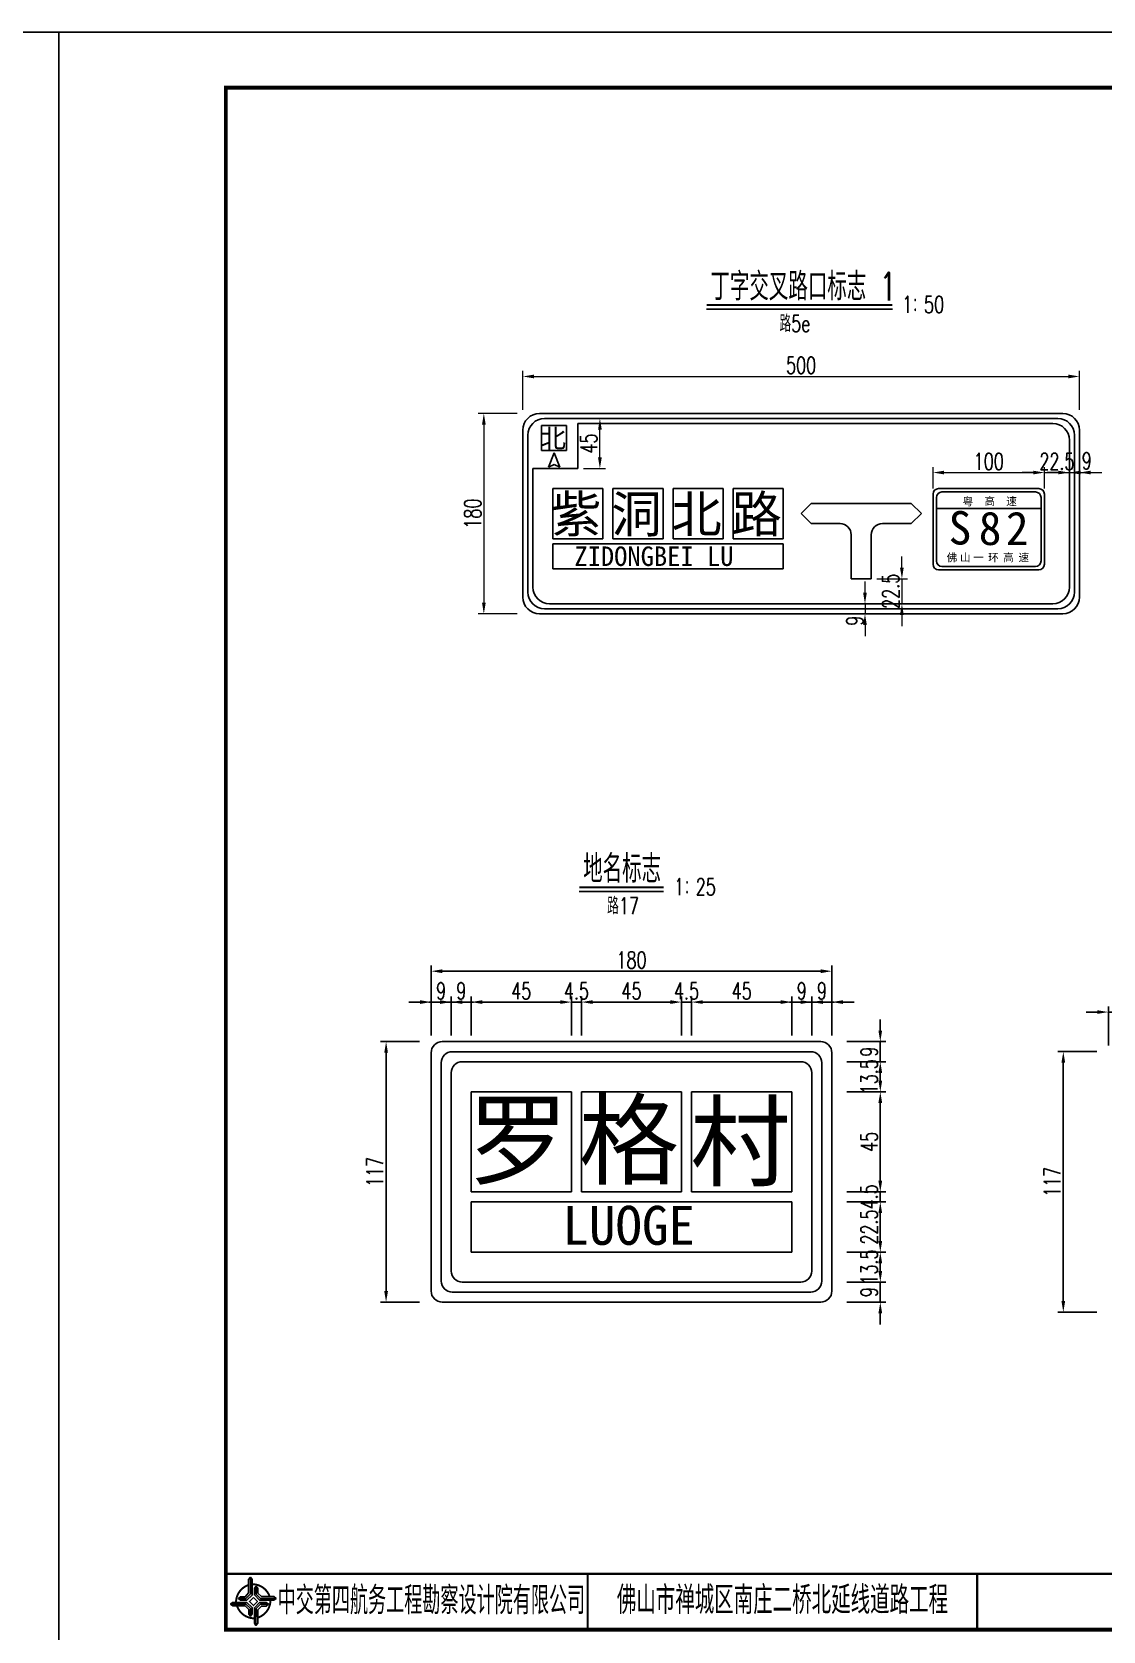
# Model space of a CAD drawing. Extents: x 9922 to 15217, y 1175 to 2938.
# Drawn here: x 13584.8 to 13777.2, y 1353.9 to 1641.1 of the extents above; entities that cross this region are included whole.
import ezdxf
from ezdxf.enums import TextEntityAlignment as Align

# ---------------------------------------------------------------- set-up
doc = ezdxf.new("R2010")
doc.units = 0
doc.header["$LTSCALE"] = 5
doc.header["$PDMODE"] = 32
doc.header["$PDSIZE"] = 0.3
doc.layers.get('0').update_dxf_attribs({"linetype": 'CONTINUOUS'})
doc.layers.get('DEFPOINTS').update_dxf_attribs({"linetype": 'CONTINUOUS'})
for name, color, linetype in [('2', 7, 'CONTINUOUS'), ('交通标志', 7, 'CONTINUOUS'), ('图框', 7, 'CONTINUOUS'), ('尺寸标注', 4, 'CONTINUOUS'), ('文字字符', 7, 'CONTINUOUS'), ('文字框', 8, 'CONTINUOUS'), ('汉字', 7, 'CONTINUOUS')]:
    doc.layers.add(name, color=color, linetype=linetype)
doc.styles.add('ht', font='SIMHEI.TTF', dxfattribs={"width": 0.4})
doc.styles.get("Standard").update_dxf_attribs({"font": 'simplex1.shx', "width": 0.7, "bigfont": 'hztxt.shx'})
doc.dimstyles.new('1：50', dxfattribs={"dimtxt": 3, "dimasz": 2, "dimexe": 1, "dimexo": 1, "dimgap": 0.5, "dimtad": 1, "dimdec": 3, "dimlfac": 5, "dimdsep": 46, "dimtxsty": 'Standard', "dimcen": 2, "dimclrd": 256, "dimclre": 256, "dimclrt": 256, "dimaunit": 1, "dimadec": 4, "dimazin": 0, "dimtfac": 1, "dimtdec": 3, "dimtix": 1, "dimtmove": 2, "dimatfit": 3, "dimfxl": 0, "dimtolj": 1, "dimtzin": 0, "dimlwd": 0, "dimlwe": 0, "dimarcsym": 0})
doc.dimstyles.new('比例1：25', dxfattribs={"dimtxt": 3, "dimasz": 2, "dimexe": 1, "dimexo": 1, "dimgap": 0.5, "dimtad": 1, "dimlfac": 2.5, "dimzin": 13, "dimdsep": 46, "dimtxsty": 'Standard', "dimcen": -0.09, "dimclrd": 256, "dimclre": 256, "dimclrt": 7, "dimaunit": 1, "dimadec": 0, "dimazin": 0, "dimtfac": 0.0005, "dimtix": 1, "dimtmove": 2, "dimatfit": 3, "dimfxl": 0, "dimtolj": 1, "dimtzin": 13, "dimarcsym": 0})

# ---------------------------------------------------------------- blocks, each defined once
blk = doc.blocks.new('*D188')
at = {"layer": 'DEFPOINTS', "color": 0, "linetype": 'Continuous'}
for p in [(10799.25, 1524.4), (10802.54, 1522.6), (13870.51, 1522.6)]:
    blk.add_point(p, dxfattribs=at)
at = {"layer": '尺寸标注', "linetype": 'Continuous', "lineweight": 0}
for p, q in [((10802.54, 1526.4), (10802.54, 1528.4)), ((10800.25, 1524.4), (10803.54, 1524.4)), ((10808.54, 1522.6), (10801.54, 1522.6)), ((10802.54, 1524.4), (10802.54, 1522.6)), ((10802.54, 1520.6), (10802.54, 1518.6))]:
    blk.add_line(p, q, dxfattribs=at)
at = {"layer": '尺寸标注', "linetype": 'Continuous'}
for points in [[(10802.2, 1526.4), (10802.87, 1526.4), (10802.54, 1524.4)], [(10802.2, 1520.6), (10802.87, 1520.6), (10802.54, 1522.6)]]:
    blk.add_solid(points, dxfattribs=at)
at = {"layer": '尺寸标注', "linetype": 'Continuous', "insert": (10800.45, 1521.31), "char_height": 3, "attachment_point": 5, "rotation": 90}
blk.add_mtext('\\A1;9', dxfattribs=at)
blk = doc.blocks.new('tb')
at = {"lineweight": -3}
h = blk.add_hatch(color=256, dxfattribs=at)
h.paths.add_polyline_path([(-1.23, -0.13), (-3.78, -0.14), (-4.14, -0.41), (-1.4, -0.44), (-0.56, -1.24), (-0.54, -2.62), (-0.27, -2.2), (-0.26, -1.06)])
h.paths.add_polyline_path([(0.13, -1.08), (0.14, -3.86), (0.41, -4.26), (0.44, -1.24), (1.25, -0.43), (2.66, -0.43), (2.26, -0.16), (1.07, -0.15)])
h.paths.add_polyline_path([(1.08, 0.3), (3.62, 0.3), (4.02, 0.56), (1.25, 0.57), (0.43, 1.39), (0.43, 2.8), (0.16, 2.41), (0.15, 1.24)])
h.paths.add_polyline_path([(-0.28, 1.21), (-0.28, 3.99), (-0.56, 4.39), (-0.57, 1.41), (-1.38, 0.6), (-2.74, 0.56), (-2.33, 0.3), (-1.2, 0.29)])
for p, q in [((-0.56, 4.39), (-0.57, 1.41)), ((-1.38, 0.6), (-2.74, 0.56)), ((-0.57, 1.41), (-1.38, 0.6)), ((0.43, 2.8), (0.43, 1.39)), ((0.43, 1.39), (1.25, 0.57)), ((1.25, 0.57), (4.02, 0.56)), ((-4.14, -0.41), (-1.4, -0.44)), ((-1.4, -0.44), (-0.56, -1.24)), ((-0.56, -1.24), (-0.54, -2.62)), ((0.41, -4.26), (0.44, -1.24)), ((0.44, -1.24), (1.25, -0.43)), ((1.25, -0.43), (2.66, -0.43))]:
    blk.add_line(p, q, dxfattribs=at)
at = {"lineweight": -3, "const_width": 0.35, "flags": 128}
for points in [[(-0.9, 3.02, 0.324167), (-3.16, -0.14)], [(2.88, 0.92, 0.324403), (-0.24, 3.15)], [(0.75, -2.86, 0.325418), (3.02, 0.26)], [(-2.98, -0.76, 0.322976), (0.14, -2.98)]]:
    blk.add_lwpolyline(points, format="xyb", dxfattribs=at)
at = {"lineweight": -3, "flags": 128}
for points in [[(-0.9, 3.99), (-0.9, 1.58), (-1.53, 0.91), (-2.34, 0.91), (-2.74, 0.56), (-2.33, 0.3), (-1.2, 0.29), (-0.28, 1.21), (-0.28, 3.99), (-0.56, 4.39)], [(-0.04, 0.77), (0.68, 0.04), (-0.04, -0.69), (-0.77, 0.05)], [(3.62, 0.92), (1.43, 0.92), (0.77, 1.54), (0.77, 2.38), (0.43, 2.8), (0.16, 2.41), (0.15, 1.24), (1.08, 0.3), (3.62, 0.3), (4.02, 0.56)], [(-3.73, -0.76), (-1.54, -0.76), (-0.89, -1.39), (-0.89, -2.21), (-0.54, -2.62), (-0.27, -2.2), (-0.26, -1.06), (-1.23, -0.13), (-3.78, -0.14), (-4.14, -0.41)], [(0.75, -3.85), (0.75, -1.43), (1.4, -0.78), (2.26, -0.78), (2.66, -0.43), (2.26, -0.16), (1.07, -0.15), (0.13, -1.08), (0.14, -3.86), (0.41, -4.26)]]:
    blk.add_lwpolyline(points, close=True, dxfattribs=at)
blk = doc.blocks.new('*D260')
at = {"layer": 'DEFPOINTS', "color": 0, "linetype": 'Continuous'}
for p in [(13675.97, 1572.6), (13665.95, 1536.6), (13675.97, 1536.6)]:
    blk.add_point(p, dxfattribs=at)
at = {"layer": '尺寸标注', "linetype": 'Continuous', "lineweight": 0}
for p, q in [((13671.95, 1572.6), (13664.95, 1572.6)), ((13665.95, 1570.6), (13665.95, 1538.6)), ((13671.95, 1536.6), (13664.95, 1536.6))]:
    blk.add_line(p, q, dxfattribs=at)
at = {"layer": '尺寸标注', "linetype": 'Continuous'}
for points in [[(13665.62, 1570.6), (13666.29, 1570.6), (13665.95, 1572.6)], [(13665.62, 1538.6), (13666.29, 1538.6), (13665.95, 1536.6)]]:
    blk.add_solid(points, dxfattribs=at)
at = {"layer": '尺寸标注', "linetype": 'Continuous', "insert": (13663.95, 1554.6), "char_height": 3, "attachment_point": 5, "rotation": 90}
blk.add_mtext('\\A1;180', dxfattribs=at)
blk = doc.blocks.new('*D261')
at = {"layer": 'DEFPOINTS', "color": 0, "linetype": 'Continuous'}
for p in [(13772.95, 1579.25), (13672.95, 1569.02), (13772.95, 1570.8)]:
    blk.add_point(p, dxfattribs=at)
at = {"layer": '尺寸标注', "linetype": 'Continuous', "lineweight": 0}
for p, q in [((13672.95, 1573.25), (13672.95, 1580.25)), ((13772.95, 1573.25), (13772.95, 1580.25)), ((13674.95, 1579.25), (13770.95, 1579.25))]:
    blk.add_line(p, q, dxfattribs=at)
at = {"layer": '尺寸标注', "linetype": 'Continuous'}
for points in [[(13674.95, 1579.58), (13674.95, 1578.91), (13672.95, 1579.25)], [(13770.95, 1579.58), (13770.95, 1578.91), (13772.95, 1579.25)]]:
    blk.add_solid(points, dxfattribs=at)
at = {"layer": '尺寸标注', "linetype": 'Continuous', "insert": (13722.95, 1581.25), "char_height": 3, "attachment_point": 5}
blk.add_mtext('\\A1;500', dxfattribs=at)
blk = doc.blocks.new('*D358')
at = {"layer": 'DEFPOINTS', "color": 0, "linetype": 'Continuous'}
for p in [(13682.85, 1571.7), (13686.8, 1571.7), (13682.85, 1562.7)]:
    blk.add_point(p, dxfattribs=at)
at = {"layer": '尺寸标注', "linetype": 'Continuous', "lineweight": 0}
for p, q in [((13683.85, 1571.7), (13687.8, 1571.7)), ((13686.8, 1564.7), (13686.8, 1569.7)), ((13683.85, 1562.7), (13687.8, 1562.7))]:
    blk.add_line(p, q, dxfattribs=at)
at = {"layer": '尺寸标注', "linetype": 'Continuous'}
for points in [[(13686.47, 1569.7), (13687.14, 1569.7), (13686.8, 1571.7)], [(13686.47, 1564.7), (13687.14, 1564.7), (13686.8, 1562.7)]]:
    blk.add_solid(points, dxfattribs=at)
at = {"layer": '尺寸标注', "linetype": 'Continuous', "insert": (13684.8, 1567.2), "char_height": 3, "attachment_point": 5, "rotation": 90}
blk.add_mtext('\\A1;45', dxfattribs=at)
blk = doc.blocks.new('*D359')
at = {"layer": 'DEFPOINTS', "color": 0, "linetype": 'Continuous'}
for p in [(13735.55, 1542.9), (13735.55, 1538.4), (13741.06, 1538.4)]:
    blk.add_point(p, dxfattribs=at)
at = {"layer": '尺寸标注', "linetype": 'Continuous', "lineweight": 0}
for p, q in [((13741.06, 1544.9), (13741.06, 1546.9)), ((13736.55, 1542.9), (13742.06, 1542.9)), ((13741.06, 1542.9), (13741.06, 1538.4)), ((13736.55, 1538.4), (13742.06, 1538.4)), ((13741.06, 1536.4), (13741.06, 1534.4))]:
    blk.add_line(p, q, dxfattribs=at)
at = {"layer": '尺寸标注', "linetype": 'Continuous'}
for points in [[(13740.72, 1544.9), (13741.39, 1544.9), (13741.06, 1542.9)], [(13740.72, 1536.4), (13741.39, 1536.4), (13741.06, 1538.4)]]:
    blk.add_solid(points, dxfattribs=at)
at = {"layer": '尺寸标注', "linetype": 'Continuous', "insert": (13739.06, 1540.65), "char_height": 3, "attachment_point": 5, "rotation": 90}
blk.add_mtext('\\A1;22.5', dxfattribs=at)
blk = doc.blocks.new('*D360')
at = {"layer": 'DEFPOINTS', "color": 0, "linetype": 'Continuous'}
for p in [(13728.87, 1538.4), (13728.87, 1536.6), (13734.43, 1536.6)]:
    blk.add_point(p, dxfattribs=at)
at = {"layer": '尺寸标注', "linetype": 'Continuous', "lineweight": 0}
for p, q in [((13734.43, 1540.4), (13734.43, 1542.4)), ((13729.87, 1538.4), (13735.43, 1538.4)), ((13734.43, 1538.4), (13734.43, 1536.6)), ((13729.87, 1536.6), (13735.43, 1536.6)), ((13734.43, 1534.6), (13734.43, 1532.6))]:
    blk.add_line(p, q, dxfattribs=at)
at = {"layer": '尺寸标注', "linetype": 'Continuous'}
for points in [[(13734.09, 1540.4), (13734.76, 1540.4), (13734.43, 1538.4)], [(13734.09, 1534.6), (13734.76, 1534.6), (13734.43, 1536.6)]]:
    blk.add_solid(points, dxfattribs=at)
at = {"layer": '尺寸标注', "linetype": 'Continuous', "insert": (13732.6, 1535.36), "char_height": 3, "attachment_point": 5, "rotation": 90}
blk.add_mtext('\\A1;9', dxfattribs=at)
blk = doc.blocks.new('*D372')
at = {"layer": 'DEFPOINTS', "color": 0, "linetype": 'Continuous'}
for p in [(13766.65, 1561.98), (13746.65, 1558.1), (13766.65, 1558.1)]:
    blk.add_point(p, dxfattribs=at)
at = {"layer": '尺寸标注', "linetype": 'Continuous', "lineweight": 0}
for p, q in [((13746.65, 1559.1), (13746.65, 1562.98)), ((13766.65, 1559.1), (13766.65, 1562.98)), ((13748.65, 1561.98), (13764.65, 1561.98))]:
    blk.add_line(p, q, dxfattribs=at)
at = {"layer": '尺寸标注', "linetype": 'Continuous'}
for points in [[(13748.65, 1562.32), (13748.65, 1561.65), (13746.65, 1561.98)], [(13764.65, 1562.32), (13764.65, 1561.65), (13766.65, 1561.98)]]:
    blk.add_solid(points, dxfattribs=at)
at = {"layer": '尺寸标注', "linetype": 'Continuous', "insert": (13756.65, 1563.98), "char_height": 3, "attachment_point": 5}
blk.add_mtext('\\A1;100', dxfattribs=at)
blk = doc.blocks.new('*D373')
at = {"layer": 'DEFPOINTS', "color": 0, "linetype": 'Continuous'}
for p in [(13771.15, 1561.98), (13766.65, 1558.1), (13771.15, 1558.1)]:
    blk.add_point(p, dxfattribs=at)
at = {"layer": '尺寸标注', "linetype": 'Continuous', "lineweight": 0}
for p, q in [((13766.65, 1559.1), (13766.65, 1562.98)), ((13771.15, 1559.1), (13771.15, 1562.98)), ((13764.65, 1561.98), (13762.65, 1561.98)), ((13766.65, 1561.98), (13771.15, 1561.98)), ((13773.15, 1561.98), (13775.15, 1561.98))]:
    blk.add_line(p, q, dxfattribs=at)
at = {"layer": '尺寸标注', "linetype": 'Continuous'}
for points in [[(13764.65, 1562.32), (13764.65, 1561.65), (13766.65, 1561.98)], [(13773.15, 1562.32), (13773.15, 1561.65), (13771.15, 1561.98)]]:
    blk.add_solid(points, dxfattribs=at)
at = {"layer": '尺寸标注', "linetype": 'Continuous', "insert": (13768.9, 1563.98), "char_height": 3, "attachment_point": 5}
blk.add_mtext('\\A1;22.5', dxfattribs=at)
blk = doc.blocks.new('*D263')
at = {"layer": 'DEFPOINTS', "color": 0, "linetype": 'Continuous'}
for p in [(13772.95, 1561.99), (13771.15, 1559.1), (13772.95, 1559.12)]:
    blk.add_point(p, dxfattribs=at)
at = {"layer": '尺寸标注', "linetype": 'Continuous', "lineweight": 0}
for p, q in [((13771.15, 1560.1), (13771.15, 1562.99)), ((13772.95, 1560.12), (13772.95, 1562.99)), ((13769.15, 1561.99), (13767.15, 1561.99)), ((13771.15, 1561.99), (13772.95, 1561.99)), ((13774.95, 1561.99), (13776.95, 1561.99))]:
    blk.add_line(p, q, dxfattribs=at)
at = {"layer": '尺寸标注', "linetype": 'Continuous'}
for points in [[(13769.15, 1562.32), (13769.15, 1561.66), (13771.15, 1561.99)], [(13774.95, 1562.32), (13774.95, 1561.66), (13772.95, 1561.99)]]:
    blk.add_solid(points, dxfattribs=at)
at = {"layer": '尺寸标注', "linetype": 'Continuous', "insert": (13774.26, 1564.1), "char_height": 3, "attachment_point": 5}
blk.add_mtext('\\A1;9', dxfattribs=at)
blk = doc.blocks.new('*D376')
at = {"layer": 'DEFPOINTS', "color": 0, "linetype": 'Continuous'}
for p in [(13658.48, 1459.75), (13648.39, 1412.95), (13658.48, 1412.95)]:
    blk.add_point(p, dxfattribs=at)
at = {"layer": '尺寸标注', "linetype": 'Continuous', "lineweight": -2}
for p, q in [((13654.39, 1459.75), (13647.39, 1459.75)), ((13648.39, 1457.75), (13648.39, 1414.95)), ((13654.39, 1412.95), (13647.39, 1412.95))]:
    blk.add_line(p, q, dxfattribs=at)
at = {"layer": '尺寸标注', "linetype": 'Continuous'}
for points in [[(13648.06, 1457.75), (13648.73, 1457.75), (13648.39, 1459.75)], [(13648.06, 1414.95), (13648.73, 1414.95), (13648.39, 1412.95)]]:
    blk.add_solid(points, dxfattribs=at)
at = {"layer": '尺寸标注', "color": 7, "linetype": 'Continuous', "insert": (13646.39, 1436.35), "char_height": 3, "attachment_point": 5, "rotation": 90}
blk.add_mtext('\\A1;117', dxfattribs=at)
blk = doc.blocks.new('*D377')
at = {"layer": 'DEFPOINTS', "color": 0, "linetype": 'Continuous'}
for p in [(13721.28, 1456.15), (13737.18, 1456.15), (13721.28, 1450.75)]:
    blk.add_point(p, dxfattribs=at)
at = {"layer": '尺寸标注', "linetype": 'Continuous', "lineweight": -2}
for p, q in [((13731.18, 1456.15), (13738.18, 1456.15)), ((13737.18, 1452.75), (13737.18, 1454.15)), ((13731.18, 1450.75), (13738.18, 1450.75))]:
    blk.add_line(p, q, dxfattribs=at)
at = {"layer": '尺寸标注', "linetype": 'Continuous'}
for points in [[(13736.84, 1454.15), (13737.51, 1454.15), (13737.18, 1456.15)], [(13736.84, 1452.75), (13737.51, 1452.75), (13737.18, 1450.75)]]:
    blk.add_solid(points, dxfattribs=at)
at = {"layer": '尺寸标注', "color": 7, "linetype": 'Continuous', "insert": (13735.18, 1453.45), "char_height": 3, "attachment_point": 5, "rotation": 90}
blk.add_mtext('\\A1;13.5', dxfattribs=at)
blk = doc.blocks.new('*D378')
at = {"layer": 'DEFPOINTS', "color": 0, "linetype": 'Continuous'}
for p in [(13721.32, 1459.75), (13737.18, 1459.75), (13721.32, 1456.15)]:
    blk.add_point(p, dxfattribs=at)
at = {"layer": '尺寸标注', "linetype": 'Continuous', "lineweight": -2}
for p, q in [((13737.18, 1461.75), (13737.18, 1463.75)), ((13731.18, 1459.75), (13738.18, 1459.75)), ((13737.18, 1456.15), (13737.18, 1459.75)), ((13731.18, 1456.15), (13738.18, 1456.15)), ((13737.18, 1454.15), (13737.18, 1452.15))]:
    blk.add_line(p, q, dxfattribs=at)
at = {"layer": '尺寸标注', "linetype": 'Continuous'}
for points in [[(13736.84, 1461.75), (13737.51, 1461.75), (13737.18, 1459.75)], [(13736.84, 1454.15), (13737.51, 1454.15), (13737.18, 1456.15)]]:
    blk.add_solid(points, dxfattribs=at)
at = {"layer": '尺寸标注', "color": 7, "linetype": 'Continuous', "insert": (13735.18, 1457.95), "char_height": 3, "attachment_point": 5, "rotation": 90}
blk.add_mtext('\\A1;9', dxfattribs=at)
blk = doc.blocks.new('*D379')
at = {"layer": 'DEFPOINTS', "color": 0, "linetype": 'Continuous'}
for p in [(13721.28, 1450.75), (13721.28, 1432.75), (13737.18, 1432.75)]:
    blk.add_point(p, dxfattribs=at)
at = {"layer": '尺寸标注', "linetype": 'Continuous', "lineweight": -2}
for p, q in [((13731.18, 1450.75), (13738.18, 1450.75)), ((13737.18, 1448.75), (13737.18, 1434.75)), ((13731.18, 1432.75), (13738.18, 1432.75))]:
    blk.add_line(p, q, dxfattribs=at)
at = {"layer": '尺寸标注', "linetype": 'Continuous'}
for points in [[(13736.84, 1448.75), (13737.51, 1448.75), (13737.18, 1450.75)], [(13736.84, 1434.75), (13737.51, 1434.75), (13737.18, 1432.75)]]:
    blk.add_solid(points, dxfattribs=at)
at = {"layer": '尺寸标注', "color": 7, "linetype": 'Continuous', "insert": (13735.18, 1441.75), "char_height": 3, "attachment_point": 5, "rotation": 90}
blk.add_mtext('\\A1;45', dxfattribs=at)
blk = doc.blocks.new('*D380')
at = {"layer": 'DEFPOINTS', "color": 0, "linetype": 'Continuous'}
for p in [(13721.28, 1432.75), (13721.28, 1430.95), (13737.18, 1430.95)]:
    blk.add_point(p, dxfattribs=at)
at = {"layer": '尺寸标注', "linetype": 'Continuous', "lineweight": -2}
for p, q in [((13737.18, 1434.75), (13737.18, 1436.75)), ((13731.18, 1432.75), (13738.18, 1432.75)), ((13731.18, 1430.95), (13738.18, 1430.95)), ((13737.18, 1432.75), (13737.18, 1430.95)), ((13737.18, 1428.95), (13737.18, 1426.95))]:
    blk.add_line(p, q, dxfattribs=at)
at = {"layer": '尺寸标注', "linetype": 'Continuous'}
for points in [[(13736.84, 1434.75), (13737.51, 1434.75), (13737.18, 1432.75)], [(13736.84, 1428.95), (13737.51, 1428.95), (13737.18, 1430.95)]]:
    blk.add_solid(points, dxfattribs=at)
at = {"layer": '尺寸标注', "color": 7, "linetype": 'Continuous', "insert": (13735.18, 1431.85), "char_height": 3, "attachment_point": 5, "rotation": 90}
blk.add_mtext('\\A1;4.5', dxfattribs=at)
blk = doc.blocks.new('*D381')
at = {"layer": 'DEFPOINTS', "color": 0, "linetype": 'Continuous'}
for p in [(13721.28, 1430.95), (13721.28, 1421.95), (13737.18, 1421.95)]:
    blk.add_point(p, dxfattribs=at)
at = {"layer": '尺寸标注', "linetype": 'Continuous', "lineweight": -2}
for p, q in [((13731.18, 1430.95), (13738.18, 1430.95)), ((13737.18, 1428.95), (13737.18, 1423.95)), ((13731.18, 1421.95), (13738.18, 1421.95))]:
    blk.add_line(p, q, dxfattribs=at)
at = {"layer": '尺寸标注', "linetype": 'Continuous'}
for points in [[(13736.84, 1428.95), (13737.51, 1428.95), (13737.18, 1430.95)], [(13736.84, 1423.95), (13737.51, 1423.95), (13737.18, 1421.95)]]:
    blk.add_solid(points, dxfattribs=at)
at = {"layer": '尺寸标注', "color": 7, "linetype": 'Continuous', "insert": (13735.18, 1426.45), "char_height": 3, "attachment_point": 5, "rotation": 90}
blk.add_mtext('\\A1;22.5', dxfattribs=at)
blk = doc.blocks.new('*D382')
at = {"layer": 'DEFPOINTS', "color": 0, "linetype": 'Continuous'}
for p in [(13721.28, 1421.95), (13721.28, 1416.55), (13737.18, 1416.55)]:
    blk.add_point(p, dxfattribs=at)
at = {"layer": '尺寸标注', "linetype": 'Continuous', "lineweight": -2}
for p, q in [((13731.18, 1421.95), (13738.18, 1421.95)), ((13737.18, 1419.95), (13737.18, 1418.55)), ((13731.18, 1416.55), (13738.18, 1416.55))]:
    blk.add_line(p, q, dxfattribs=at)
at = {"layer": '尺寸标注', "linetype": 'Continuous'}
for points in [[(13736.84, 1419.95), (13737.51, 1419.95), (13737.18, 1421.95)], [(13736.84, 1418.55), (13737.51, 1418.55), (13737.18, 1416.55)]]:
    blk.add_solid(points, dxfattribs=at)
at = {"layer": '尺寸标注', "color": 7, "linetype": 'Continuous', "insert": (13735.18, 1419.25), "char_height": 3, "attachment_point": 5, "rotation": 90}
blk.add_mtext('\\A1;13.5', dxfattribs=at)
blk = doc.blocks.new('*D383')
at = {"layer": 'DEFPOINTS', "color": 0, "linetype": 'Continuous'}
for p in [(13721.4, 1416.55), (13721.4, 1412.95), (13737.18, 1412.95)]:
    blk.add_point(p, dxfattribs=at)
at = {"layer": '尺寸标注', "linetype": 'Continuous', "lineweight": -2}
for p, q in [((13737.18, 1418.55), (13737.18, 1420.55)), ((13731.18, 1416.55), (13738.18, 1416.55)), ((13737.18, 1416.55), (13737.18, 1412.95)), ((13731.18, 1412.95), (13738.18, 1412.95)), ((13737.18, 1410.95), (13737.18, 1408.95))]:
    blk.add_line(p, q, dxfattribs=at)
at = {"layer": '尺寸标注', "linetype": 'Continuous'}
for points in [[(13736.84, 1418.55), (13737.51, 1418.55), (13737.18, 1416.55)], [(13736.84, 1410.95), (13737.51, 1410.95), (13737.18, 1412.95)]]:
    blk.add_solid(points, dxfattribs=at)
at = {"layer": '尺寸标注', "color": 7, "linetype": 'Continuous', "insert": (13735.18, 1414.75), "char_height": 3, "attachment_point": 5, "rotation": 90}
blk.add_mtext('\\A1;9', dxfattribs=at)
blk = doc.blocks.new('*D384')
at = {"layer": 'DEFPOINTS', "color": 0, "linetype": 'Continuous'}
for p in [(13660.08, 1466.86), (13656.48, 1450.75), (13660.08, 1450.75)]:
    blk.add_point(p, dxfattribs=at)
at = {"layer": '尺寸标注', "linetype": 'Continuous', "lineweight": -2}
for p, q in [((13654.48, 1466.86), (13652.48, 1466.86)), ((13656.48, 1460.86), (13656.48, 1467.86)), ((13656.48, 1466.86), (13660.08, 1466.86)), ((13660.08, 1460.86), (13660.08, 1467.86)), ((13662.08, 1466.86), (13664.08, 1466.86))]:
    blk.add_line(p, q, dxfattribs=at)
at = {"layer": '尺寸标注', "linetype": 'Continuous'}
for points in [[(13654.48, 1467.19), (13654.48, 1466.53), (13656.48, 1466.86)], [(13662.08, 1467.19), (13662.08, 1466.53), (13660.08, 1466.86)]]:
    blk.add_solid(points, dxfattribs=at)
at = {"layer": '尺寸标注', "color": 7, "linetype": 'Continuous', "insert": (13658.28, 1468.86), "char_height": 3, "attachment_point": 5}
blk.add_mtext('\\A1;9', dxfattribs=at)
blk = doc.blocks.new('*D385')
at = {"layer": 'DEFPOINTS', "color": 0, "linetype": 'Continuous'}
for p in [(13663.68, 1466.86), (13660.08, 1450.84), (13663.68, 1450.75)]:
    blk.add_point(p, dxfattribs=at)
at = {"layer": '尺寸标注', "linetype": 'Continuous', "lineweight": -2}
for p, q in [((13658.08, 1466.86), (13656.08, 1466.86)), ((13660.08, 1460.86), (13660.08, 1467.86)), ((13660.08, 1466.86), (13663.68, 1466.86)), ((13663.68, 1460.86), (13663.68, 1467.86)), ((13665.68, 1466.86), (13667.68, 1466.86))]:
    blk.add_line(p, q, dxfattribs=at)
at = {"layer": '尺寸标注', "linetype": 'Continuous'}
for points in [[(13658.08, 1467.19), (13658.08, 1466.53), (13660.08, 1466.86)], [(13665.68, 1467.19), (13665.68, 1466.53), (13663.68, 1466.86)]]:
    blk.add_solid(points, dxfattribs=at)
at = {"layer": '尺寸标注', "color": 7, "linetype": 'Continuous', "insert": (13661.88, 1468.86), "char_height": 3, "attachment_point": 5}
blk.add_mtext('\\A1;9', dxfattribs=at)
blk = doc.blocks.new('*D386')
at = {"layer": 'DEFPOINTS', "color": 0, "linetype": 'Continuous'}
for p in [(13681.68, 1466.86), (13663.68, 1450.75), (13681.68, 1450.75)]:
    blk.add_point(p, dxfattribs=at)
at = {"layer": '尺寸标注', "linetype": 'Continuous', "lineweight": -2}
for p, q in [((13663.68, 1460.86), (13663.68, 1467.86)), ((13665.68, 1466.86), (13679.68, 1466.86)), ((13681.68, 1460.86), (13681.68, 1467.86))]:
    blk.add_line(p, q, dxfattribs=at)
at = {"layer": '尺寸标注', "linetype": 'Continuous'}
for points in [[(13665.68, 1467.19), (13665.68, 1466.53), (13663.68, 1466.86)], [(13679.68, 1467.19), (13679.68, 1466.53), (13681.68, 1466.86)]]:
    blk.add_solid(points, dxfattribs=at)
at = {"layer": '尺寸标注', "color": 7, "linetype": 'Continuous', "insert": (13672.68, 1468.86), "char_height": 3, "attachment_point": 5}
blk.add_mtext('\\A1;45', dxfattribs=at)
blk = doc.blocks.new('*D387')
at = {"layer": 'DEFPOINTS', "color": 0, "linetype": 'Continuous'}
for p in [(13683.48, 1466.86), (13681.68, 1450.75), (13683.48, 1450.75)]:
    blk.add_point(p, dxfattribs=at)
at = {"layer": '尺寸标注', "linetype": 'Continuous', "lineweight": -2}
for p, q in [((13679.68, 1466.86), (13677.68, 1466.86)), ((13681.68, 1460.86), (13681.68, 1467.86)), ((13681.68, 1466.86), (13683.48, 1466.86)), ((13683.48, 1460.86), (13683.48, 1467.86)), ((13685.48, 1466.86), (13687.48, 1466.86))]:
    blk.add_line(p, q, dxfattribs=at)
at = {"layer": '尺寸标注', "linetype": 'Continuous'}
for points in [[(13679.68, 1467.19), (13679.68, 1466.53), (13681.68, 1466.86)], [(13685.48, 1467.19), (13685.48, 1466.53), (13683.48, 1466.86)]]:
    blk.add_solid(points, dxfattribs=at)
at = {"layer": '尺寸标注', "color": 7, "linetype": 'Continuous', "insert": (13682.58, 1468.86), "char_height": 3, "attachment_point": 5}
blk.add_mtext('\\A1;4.5', dxfattribs=at)
blk = doc.blocks.new('*D388')
at = {"layer": 'DEFPOINTS', "color": 0, "linetype": 'Continuous'}
for p in [(13701.48, 1466.86), (13683.48, 1450.75), (13701.48, 1450.75)]:
    blk.add_point(p, dxfattribs=at)
at = {"layer": '尺寸标注', "linetype": 'Continuous', "lineweight": -2}
for p, q in [((13683.48, 1460.86), (13683.48, 1467.86)), ((13685.48, 1466.86), (13699.48, 1466.86)), ((13701.48, 1460.86), (13701.48, 1467.86))]:
    blk.add_line(p, q, dxfattribs=at)
at = {"layer": '尺寸标注', "linetype": 'Continuous'}
for points in [[(13685.48, 1467.19), (13685.48, 1466.53), (13683.48, 1466.86)], [(13699.48, 1467.19), (13699.48, 1466.53), (13701.48, 1466.86)]]:
    blk.add_solid(points, dxfattribs=at)
at = {"layer": '尺寸标注', "color": 7, "linetype": 'Continuous', "insert": (13692.48, 1468.86), "char_height": 3, "attachment_point": 5}
blk.add_mtext('\\A1;45', dxfattribs=at)
blk = doc.blocks.new('*D389')
at = {"layer": 'DEFPOINTS', "color": 0, "linetype": 'Continuous'}
for p in [(13703.28, 1466.86), (13701.48, 1450.75), (13703.28, 1450.75)]:
    blk.add_point(p, dxfattribs=at)
at = {"layer": '尺寸标注', "linetype": 'Continuous', "lineweight": -2}
for p, q in [((13699.48, 1466.86), (13697.48, 1466.86)), ((13701.48, 1460.86), (13701.48, 1467.86)), ((13701.48, 1466.86), (13703.28, 1466.86)), ((13703.28, 1460.86), (13703.28, 1467.86)), ((13705.28, 1466.86), (13707.28, 1466.86))]:
    blk.add_line(p, q, dxfattribs=at)
at = {"layer": '尺寸标注', "linetype": 'Continuous'}
for points in [[(13699.48, 1467.19), (13699.48, 1466.53), (13701.48, 1466.86)], [(13705.28, 1467.19), (13705.28, 1466.53), (13703.28, 1466.86)]]:
    blk.add_solid(points, dxfattribs=at)
at = {"layer": '尺寸标注', "color": 7, "linetype": 'Continuous', "insert": (13702.38, 1468.86), "char_height": 3, "attachment_point": 5}
blk.add_mtext('\\A1;4.5', dxfattribs=at)
blk = doc.blocks.new('*D390')
at = {"layer": 'DEFPOINTS', "color": 0, "linetype": 'Continuous'}
for p in [(13721.28, 1466.86), (13703.28, 1450.75), (13721.28, 1450.75)]:
    blk.add_point(p, dxfattribs=at)
at = {"layer": '尺寸标注', "linetype": 'Continuous', "lineweight": -2}
for p, q in [((13703.28, 1460.86), (13703.28, 1467.86)), ((13705.28, 1466.86), (13719.28, 1466.86)), ((13721.28, 1460.86), (13721.28, 1467.86))]:
    blk.add_line(p, q, dxfattribs=at)
at = {"layer": '尺寸标注', "linetype": 'Continuous'}
for points in [[(13705.28, 1467.19), (13705.28, 1466.53), (13703.28, 1466.86)], [(13719.28, 1467.19), (13719.28, 1466.53), (13721.28, 1466.86)]]:
    blk.add_solid(points, dxfattribs=at)
at = {"layer": '尺寸标注', "color": 7, "linetype": 'Continuous', "insert": (13712.28, 1468.86), "char_height": 3, "attachment_point": 5}
blk.add_mtext('\\A1;45', dxfattribs=at)
blk = doc.blocks.new('*D391')
at = {"layer": 'DEFPOINTS', "color": 0, "linetype": 'Continuous'}
for p in [(13724.88, 1466.86), (13721.28, 1450.75), (13724.88, 1450.75)]:
    blk.add_point(p, dxfattribs=at)
at = {"layer": '尺寸标注', "linetype": 'Continuous', "lineweight": -2}
for p, q in [((13719.28, 1466.86), (13717.28, 1466.86)), ((13721.28, 1460.86), (13721.28, 1467.86)), ((13721.28, 1466.86), (13724.88, 1466.86)), ((13724.88, 1460.86), (13724.88, 1467.86)), ((13726.88, 1466.86), (13728.88, 1466.86))]:
    blk.add_line(p, q, dxfattribs=at)
at = {"layer": '尺寸标注', "linetype": 'Continuous'}
for points in [[(13719.28, 1467.19), (13719.28, 1466.53), (13721.28, 1466.86)], [(13726.88, 1467.19), (13726.88, 1466.53), (13724.88, 1466.86)]]:
    blk.add_solid(points, dxfattribs=at)
at = {"layer": '尺寸标注', "color": 7, "linetype": 'Continuous', "insert": (13723.08, 1468.86), "char_height": 3, "attachment_point": 5}
blk.add_mtext('\\A1;9', dxfattribs=at)
blk = doc.blocks.new('*D392')
at = {"layer": 'DEFPOINTS', "color": 0, "linetype": 'Continuous'}
for p in [(13728.48, 1466.86), (13724.88, 1450.61), (13728.48, 1450.61)]:
    blk.add_point(p, dxfattribs=at)
at = {"layer": '尺寸标注', "linetype": 'Continuous', "lineweight": -2}
for p, q in [((13722.88, 1466.86), (13720.88, 1466.86)), ((13724.88, 1460.86), (13724.88, 1467.86)), ((13724.88, 1466.86), (13728.48, 1466.86)), ((13728.48, 1460.86), (13728.48, 1467.86)), ((13730.48, 1466.86), (13732.48, 1466.86))]:
    blk.add_line(p, q, dxfattribs=at)
at = {"layer": '尺寸标注', "linetype": 'Continuous'}
for points in [[(13722.88, 1467.19), (13722.88, 1466.53), (13724.88, 1466.86)], [(13730.48, 1467.19), (13730.48, 1466.53), (13728.48, 1466.86)]]:
    blk.add_solid(points, dxfattribs=at)
at = {"layer": '尺寸标注', "color": 7, "linetype": 'Continuous', "insert": (13726.68, 1468.86), "char_height": 3, "attachment_point": 5}
blk.add_mtext('\\A1;9', dxfattribs=at)
blk = doc.blocks.new('*D393')
at = {"layer": 'DEFPOINTS', "color": 0, "linetype": 'Continuous'}
for p in [(13728.48, 1472.41), (13656.48, 1450.77), (13728.48, 1450.77)]:
    blk.add_point(p, dxfattribs=at)
at = {"layer": '尺寸标注', "linetype": 'Continuous', "lineweight": -2}
for p, q in [((13656.48, 1466.41), (13656.48, 1473.41)), ((13658.48, 1472.41), (13726.48, 1472.41)), ((13728.48, 1466.41), (13728.48, 1473.41))]:
    blk.add_line(p, q, dxfattribs=at)
at = {"layer": '尺寸标注', "linetype": 'Continuous'}
for points in [[(13658.48, 1472.74), (13658.48, 1472.07), (13656.48, 1472.41)], [(13726.48, 1472.74), (13726.48, 1472.07), (13728.48, 1472.41)]]:
    blk.add_solid(points, dxfattribs=at)
at = {"layer": '尺寸标注', "color": 7, "linetype": 'Continuous', "insert": (13692.48, 1474.41), "char_height": 3, "attachment_point": 5}
blk.add_mtext('\\A1;180', dxfattribs=at)
blk = doc.blocks.new('*D396')
at = {"layer": 'DEFPOINTS', "color": 0, "linetype": 'Continuous'}
for p in [(13780.15, 1457.96), (13770.06, 1411.16), (13780.15, 1411.16)]:
    blk.add_point(p, dxfattribs=at)
at = {"layer": '尺寸标注', "linetype": 'Continuous', "lineweight": -2}
for p, q in [((13776.06, 1457.96), (13769.06, 1457.96)), ((13770.06, 1455.96), (13770.06, 1413.16)), ((13776.06, 1411.16), (13769.06, 1411.16))]:
    blk.add_line(p, q, dxfattribs=at)
at = {"layer": '尺寸标注', "linetype": 'Continuous'}
for points in [[(13769.72, 1455.96), (13770.39, 1455.96), (13770.06, 1457.96)], [(13769.72, 1413.16), (13770.39, 1413.16), (13770.06, 1411.16)]]:
    blk.add_solid(points, dxfattribs=at)
at = {"layer": '尺寸标注', "color": 7, "linetype": 'Continuous', "insert": (13768.06, 1434.56), "char_height": 3, "attachment_point": 5, "rotation": 90}
blk.add_mtext('\\A1;117', dxfattribs=at)
blk = doc.blocks.new('*D404')
at = {"layer": 'DEFPOINTS', "color": 0, "linetype": 'Continuous'}
for p in [(13781.75, 1465.07), (13778.15, 1448.96), (13781.75, 1448.96)]:
    blk.add_point(p, dxfattribs=at)
at = {"layer": '尺寸标注', "linetype": 'Continuous', "lineweight": -2}
for p, q in [((13776.15, 1465.07), (13774.15, 1465.07)), ((13778.15, 1459.07), (13778.15, 1466.07)), ((13778.15, 1465.07), (13781.75, 1465.07)), ((13781.75, 1459.07), (13781.75, 1466.07)), ((13783.75, 1465.07), (13785.75, 1465.07))]:
    blk.add_line(p, q, dxfattribs=at)
at = {"layer": '尺寸标注', "linetype": 'Continuous'}
for points in [[(13776.15, 1465.4), (13776.15, 1464.74), (13778.15, 1465.07)], [(13783.75, 1465.4), (13783.75, 1464.74), (13781.75, 1465.07)]]:
    blk.add_solid(points, dxfattribs=at)
at = {"layer": '尺寸标注', "color": 7, "linetype": 'Continuous', "insert": (13779.95, 1467.07), "char_height": 3, "attachment_point": 5}
blk.add_mtext('\\A1;9', dxfattribs=at)
blk = doc.blocks.new('123')
at = {"layer": '图框'}
blk.add_lwpolyline([(10930.16, 1893.64), (10930.16, 2190.64), (10510.16, 2190.64), (10510.16, 1893.64)], close=True, dxfattribs=at)

msp = doc.modelspace()

# ---------------------------------------------------------------- linework, layer by layer
at = {"layer": '交通标志', "linetype": 'Continuous'}
for p, q in [((13675.95282, 1572.60447), (13769.95282, 1572.60447)), ((13769.05282, 1571.70447), (13676.85282, 1571.70447)), ((13672.95282, 1539.60447), (13672.95282, 1569.60447)), ((13673.85282, 1540.50447), (13673.85282, 1568.70447)), ((13682.85282, 1570.80447), (13768.15282, 1570.80447)), ((13682.85282, 1562.70447), (13682.85282, 1570.80447)), ((13772.05282, 1568.70447), (13772.05282, 1540.50447)), ((13772.95282, 1569.60447), (13772.95282, 1539.60447)), ((13771.15282, 1567.80447), (13771.15282, 1541.40447)), ((13682.85282, 1562.70447), (13674.75282, 1562.70447)), ((13674.75282, 1541.40447), (13674.75282, 1562.70447)), ((13678.56711, 1565.50742), (13677.55321, 1562.92656)), ((13677.55321, 1562.92656), (13678.56711, 1563.42251)), ((13678.56711, 1565.50742), (13679.581, 1562.92656)), ((13678.56711, 1563.42251), (13679.581, 1562.92656)), ((13746.65282, 1545.50447), (13746.65282, 1558.10447)), ((13747.25282, 1546.10447), (13747.25282, 1557.50447)), ((13747.65282, 1559.10447), (13765.65282, 1559.10447)), ((13748.25282, 1558.50447), (13765.05282, 1558.50447)), ((13766.05282, 1557.50447), (13766.05282, 1546.10447)), ((13766.65282, 1558.10447), (13766.65282, 1545.50447)), ((13724.75282, 1556.40447), (13722.95282, 1554.60447)), ((13724.75282, 1552.80447), (13722.95282, 1554.60447)), ((13742.75282, 1556.40447), (13744.55282, 1554.60447)), ((13742.75282, 1552.80447), (13744.55282, 1554.60447)), ((13747.25282, 1555.50447), (13766.05282, 1555.50447)), ((13724.75282, 1552.80447), (13729.95282, 1552.80447)), ((13737.55282, 1552.80447), (13742.75282, 1552.80447)), ((13731.95282, 1550.80447), (13731.95282, 1542.90447)), ((13735.55282, 1550.80447), (13735.55282, 1542.90447)), ((13735.55282, 1550.80447), (13735.55282, 1542.90447)), ((13731.95282, 1542.90447), (13735.55282, 1542.90447)), ((13765.65282, 1544.50447), (13747.65282, 1544.50447)), ((13765.05282, 1545.10447), (13748.25282, 1545.10447)), ((13769.05282, 1537.50447), (13676.85282, 1537.50447)), ((13768.15282, 1538.40447), (13677.75282, 1538.40447)), ((13769.95282, 1536.60447), (13675.95282, 1536.60447)), ((13658.48001, 1459.75033), (13726.48001, 1459.75033)), ((13656.48001, 1414.95033), (13656.48001, 1457.75033)), ((13660.28001, 1457.95033), (13724.68001, 1457.95033)), ((13728.48001, 1457.75033), (13728.48001, 1414.95033)), ((13658.28001, 1416.75033), (13658.28001, 1455.95033)), ((13660.08001, 1418.55033), (13660.08001, 1454.15033)), ((13662.08001, 1456.15033), (13722.88001, 1456.15033)), ((13724.88001, 1454.15033), (13724.88001, 1418.55033)), ((13726.68001, 1455.95033), (13726.68001, 1416.75033)), ((13722.88001, 1416.55033), (13662.08001, 1416.55033)), ((13724.68001, 1414.75033), (13660.28001, 1414.75033)), ((13726.48001, 1412.95033), (13658.48001, 1412.95033))]:
    msp.add_line(p, q, dxfattribs=at)
for centre, radius, start, end in [((13675.95282, 1569.60447), 3, 90, 180), ((13676.85282, 1568.70447), 3, 90, 180), ((13769.05282, 1568.70447), 3, 0, 90), ((13769.95282, 1569.60447), 3, 0, 90), ((13768.15282, 1567.80447), 3, 0, 90), ((13747.65282, 1558.10447), 1, 90, 180), ((13748.25282, 1557.50447), 1, 90, 180), ((13765.05282, 1557.50447), 1, 0, 90), ((13765.65282, 1558.10447), 1, 0, 90), ((13747.65282, 1545.50447), 1, 180, 270), ((13748.25282, 1546.10447), 1, 180, 270), ((13765.05282, 1546.10447), 1, 270, 0), ((13765.65282, 1545.50447), 1, 270, 0), ((13676.85282, 1540.50447), 3, 180, 270), ((13677.75282, 1541.40447), 3, 180, 270), ((13768.15282, 1541.40447), 3, 270, 0), ((13769.05282, 1540.50447), 3, 270, 0), ((13675.95282, 1539.60447), 3, 180, 270), ((13769.95282, 1539.60447), 3, 270, 0), ((13658.48001, 1457.75033), 2, 90, 180), ((13726.48001, 1457.75033), 2, 0, 90), ((13660.28001, 1455.95033), 2, 90, 180), ((13724.68001, 1455.95033), 2, 0, 90), ((13662.08001, 1454.15033), 2, 90, 180), ((13722.88001, 1454.15033), 2, 0, 90), ((13660.28001, 1416.75033), 2, 180, 270), ((13662.08001, 1418.55033), 2, 180, 270), ((13722.88001, 1418.55033), 2, 270, 0), ((13724.68001, 1416.75033), 2, 270, 0), ((13658.48001, 1414.95033), 2, 180, 270), ((13726.48001, 1414.95033), 2, 270, 0)]:
    msp.add_arc(centre, radius, start, end, dxfattribs=at)
at = {"layer": '图框', "linetype": 'Continuous'}
msp.add_line((13724.75282, 1556.40447), (13742.75282, 1556.40447), dxfattribs=at)
at = {"layer": '图框'}
for points, const_width in [([(13999.59699, 1631.13132), (13619.59699, 1631.13132), (13619.59699, 1354.13132), (13999.59699, 1354.13132), (13999.59699, 1631.13132)], 0.7), ([(13619.59699, 1364.13132), (13999.59699, 1364.13132)], 0.4), ([(13684.59699, 1364.13132), (13684.59699, 1354.13132)], 0.4), ([(13754.59699, 1354.13132), (13754.59699, 1364.13132)], 0.4)]:
    msp.add_lwpolyline(points, dxfattribs=dict(at, const_width=const_width))
at = {"layer": '图框', "linetype": 'Continuous'}
for centre, start, end in [((13729.95282, 1550.80447), 0, 90), ((13737.55282, 1550.80447), 90, 180)]:
    msp.add_arc(centre, 2, start, end, dxfattribs=at)
at = {"layer": '尺寸标注', "color": 7, "linetype": 'Continuous'}
for p, q in [((13705.9561, 1591.3574), (13739.36256, 1591.3574)), ((13683.09188, 1486.74892), (13698.25811, 1486.74892))]:
    msp.add_line(p, q, dxfattribs=at)
at = {"layer": '尺寸标注', "color": 7, "linetype": 'Continuous', "const_width": 0.4}
for points in [[(13705.9561, 1592.0774), (13739.36256, 1592.0774)], [(13683.09188, 1487.46892), (13698.25811, 1487.46892)]]:
    msp.add_lwpolyline(points, dxfattribs=at)
at = {"layer": '文字框', "linetype": 'Continuous'}
for p, q in [((13676.31711, 1570.43053), (13676.31711, 1565.93053)), ((13676.31711, 1570.43053), (13680.81711, 1570.43053)), ((13680.81711, 1570.43053), (13680.81711, 1565.93053)), ((13676.31711, 1565.93053), (13680.81711, 1565.93053)), ((13678.35282, 1550.10447), (13678.35282, 1559.10447)), ((13687.35282, 1559.10447), (13678.35282, 1559.10447)), ((13687.35282, 1550.10447), (13687.35282, 1559.10447)), ((13689.15282, 1550.10447), (13689.15282, 1559.10447)), ((13698.15282, 1559.10447), (13689.15282, 1559.10447)), ((13698.15282, 1550.10447), (13698.15282, 1559.10447)), ((13708.95282, 1559.10447), (13699.95282, 1559.10447)), ((13699.95282, 1550.10447), (13699.95282, 1559.10447)), ((13708.95282, 1550.10447), (13708.95282, 1559.10447)), ((13719.75282, 1559.10447), (13710.75282, 1559.10447)), ((13710.75282, 1550.10447), (13710.75282, 1559.10447)), ((13719.75282, 1550.10447), (13719.75282, 1559.10447)), ((13687.35282, 1550.10447), (13678.35282, 1550.10447)), ((13678.35282, 1549.20447), (13678.35282, 1544.70447)), ((13678.35282, 1549.20447), (13719.75282, 1549.20447)), ((13698.15282, 1550.10447), (13689.15282, 1550.10447)), ((13708.95282, 1550.10447), (13699.95282, 1550.10447)), ((13719.75282, 1550.10447), (13710.75282, 1550.10447)), ((13719.75282, 1549.20447), (13719.75282, 1544.70447)), ((13678.35282, 1544.70447), (13719.75282, 1544.70447)), ((13663.68001, 1450.75033), (13681.68001, 1450.75033)), ((13663.68001, 1432.75033), (13663.68001, 1450.75033)), ((13681.68001, 1432.75033), (13681.68001, 1450.75033)), ((13683.48001, 1450.75033), (13701.48001, 1450.75033)), ((13683.48001, 1432.75033), (13683.48001, 1450.75033)), ((13701.48001, 1450.75033), (13701.48001, 1432.75033)), ((13703.28001, 1450.75033), (13721.28001, 1450.75033)), ((13703.28001, 1450.75033), (13703.28001, 1432.75033)), ((13721.28001, 1450.75033), (13721.28001, 1432.75033)), ((13681.68001, 1432.75033), (13663.68001, 1432.75033)), ((13663.68001, 1430.95033), (13663.68001, 1421.95033)), ((13663.68001, 1430.95033), (13721.28001, 1430.95033)), ((13701.48001, 1432.75033), (13683.48001, 1432.75033)), ((13721.28001, 1432.75033), (13703.28001, 1432.75033)), ((13721.28001, 1430.95033), (13721.28001, 1421.95033)), ((13721.28001, 1421.95033), (13663.68001, 1421.95033))]:
    msp.add_line(p, q, dxfattribs=at)

# ---------------------------------------------------------------- block references
at = {"layer": '2', "linetype": 'Continuous'}
for p in [(2659.44178, -549.51259), (3079.44178, -549.51259)]:
    msp.add_blockref('123', p, dxfattribs=at)
at = {"layer": '图框', "lineweight": -3}
msp.add_blockref('tb', (13624.59272, 1359.13665), dxfattribs=at)

# ---------------------------------------------------------------- texts
at = {"width": 0.7}
for s, p in [('1：50', (13744.8784, 1592.17682)), ('路5e', (13721.82939, 1588.91193)), ('1：25', (13703.88331, 1487.56834)), ('路17', (13690.95482, 1484.30345))]:
    msp.add_text(s, height=3, dxfattribs=at).set_placement(p, align=Align.MIDDLE)
at = {"layer": '图框'}
for s, width, p in [('中交第四航务工程勘察设计院有限公司', 0.65, (13656.52783, 1359.37976)), ('佛山市禅城区南庄二桥北延线道路工程', 0.7, (13719.59699, 1359.44602))]:
    msp.add_text(s, height=5, dxfattribs=dict(at, width=width)).set_placement(p, align=Align.MIDDLE_CENTER)
at = {"layer": '文字字符', "width": 0.7}
for s, p in [('丁字交叉路口标志 1', (13706.66162, 1592.90538)), ('地名标志', (13683.7974, 1488.29691))]:
    msp.add_text(s, height=5, dxfattribs=at).set_placement(p)
at = {"layer": '汉字', "linetype": 'Continuous', "style": 'ht'}
for s, height, p in [('北', 3.4, (13676.06908, 1566.43727)), ('紫', 6.6, (13678.07658, 1551.22011)), ('洞', 6.6, (13688.87658, 1551.22011)), ('北', 6.6, (13699.67658, 1551.22011)), ('路', 6.6, (13710.47658, 1551.22011)), ('粤', 1.4, (13751.95005, 1556.06385)), ('高', 1.4, (13755.90021, 1556.14506)), ('速', 1.4, (13759.79908, 1556.12368)), ('S', 6, (13749.44733, 1549.05993)), ('8', 6, (13754.86203, 1548.97048)), ('2', 6, (13759.73, 1548.97048)), ('ZIDONGBEI LU', 3.5, (13682.22206, 1545.20517)), ('佛', 1.4, (13749.10956, 1546.02065)), ('山', 1.4, (13751.49517, 1546.02065)), ('一', 1.4, (13753.87942, 1546.02065)), ('环', 1.4, (13756.54222, 1546.02065)), ('高', 1.4, (13759.25683, 1546.02065)), ('速', 1.4, (13761.9994, 1546.02065)), ('格', 13.2, (13683.01173, 1435.4958)), ('罗', 13.2, (13663.12752, 1435.4958)), ('村', 13.2, (13703.02456, 1435.18784)), ('LUOGE', 7, (13680.07523, 1423.25681))]:
    msp.add_text(s, height=height, dxfattribs=at).set_placement(p)

# ---------------------------------------------------------------- dimensions: what is measured, and where the dimension line sits
at = {"layer": '尺寸标注', "linetype": 'Continuous'}
for base, p1, p2, dimstyle, picture, middle in [((13772.95282, 1579.24686), (13672.95282, 1569.02456), (13772.95282, 1570.80447), '1：50', '*D261', (13722.95282, 1581.24686)), ((13766.65282, 1561.98201), (13746.65282, 1558.10447), (13766.65282, 1558.10447), '1：50', '*D372', (13756.65282, 1563.98201)), ((13771.15282, 1561.98201), (13766.65282, 1558.10447), (13771.15282, 1558.10447), '1：50', '*D373', (13768.90282, 1563.98201)), ((13728.48001, 1472.40747), (13656.48001, 1450.77462), (13728.48001, 1450.77462), '比例1：25', '*D393', (13692.48001, 1474.40747)), ((13660.08001, 1466.86153), (13656.48001, 1450.74819), (13660.08001, 1450.74819), '比例1：25', '*D384', (13658.28001, 1468.86153)), ((13663.68001, 1466.86153), (13660.08001, 1450.84155), (13663.68001, 1450.75033), '比例1：25', '*D385', (13661.88001, 1468.86153)), ((13681.68001, 1466.86153), (13663.68001, 1450.75033), (13681.68001, 1450.75033), '比例1：25', '*D386', (13672.68001, 1468.86153)), ((13683.48001, 1466.86153), (13681.68001, 1450.75033), (13683.48001, 1450.75033), '比例1：25', '*D387', (13682.58001, 1468.86153)), ((13701.48001, 1466.86153), (13683.48001, 1450.75033), (13701.48001, 1450.75033), '比例1：25', '*D388', (13692.48001, 1468.86153)), ((13703.28001, 1466.86153), (13701.48001, 1450.75033), (13703.28001, 1450.75033), '比例1：25', '*D389', (13702.38001, 1468.86153)), ((13721.28001, 1466.86153), (13703.28001, 1450.75033), (13721.28001, 1450.75033), '比例1：25', '*D390', (13712.28001, 1468.86153)), ((13724.88001, 1466.86153), (13721.28001, 1450.75033), (13724.88001, 1450.75033), '比例1：25', '*D391', (13723.08001, 1468.86153)), ((13728.48001, 1466.86153), (13724.88001, 1450.61402), (13728.48001, 1450.61402), '比例1：25', '*D392', (13726.68001, 1468.86153)), ((13781.74506, 1465.07016), (13778.14506, 1448.95683), (13781.74506, 1448.95683), '比例1：25', '*D404', (13779.94506, 1467.07016))]:
    dim = msp.add_linear_dim(base=base, p1=p1, p2=p2, dimstyle=dimstyle, dxfattribs=at)
    dim.commit()
    dim.dimension.update_dxf_attribs({"geometry": picture, "text_midpoint": middle})
for base, p1, p2, dimstyle, picture, middle in [((13665.95174, 1536.60447), (13675.96762, 1572.60447), (13675.96762, 1536.60447), '1：50', '*D260', (13663.95174, 1554.60447)), ((13686.80221, 1571.70447), (13682.85282, 1562.70447), (13682.85282, 1571.70447), '1：50', '*D358', (13684.80221, 1567.20447)), ((13741.05705, 1538.40447), (13735.55282, 1542.90447), (13735.55282, 1538.40447), '1：50', '*D359', (13739.05705, 1540.65447)), ((13737.1768, 1459.75033), (13721.32231, 1456.15033), (13721.32231, 1459.75033), '比例1：25', '*D378', (13735.1768, 1457.95033)), ((13648.39195, 1412.95033), (13658.48001, 1459.75033), (13658.48001, 1412.95033), '比例1：25', '*D376', (13646.39195, 1436.35033)), ((13737.1768, 1456.15033), (13721.28001, 1450.75033), (13721.28001, 1456.15033), '比例1：25', '*D377', (13735.1768, 1453.45033)), ((13770.057, 1411.15897), (13780.14506, 1457.95897), (13780.14506, 1411.15897), '比例1：25', '*D396', (13768.057, 1434.55897)), ((13737.1768, 1432.75033), (13721.28001, 1450.75033), (13721.28001, 1432.75033), '比例1：25', '*D379', (13735.1768, 1441.75033)), ((13737.1768, 1430.95033), (13721.28001, 1432.75033), (13721.28001, 1430.95033), '比例1：25', '*D380', (13735.1768, 1431.85033)), ((13737.1768, 1421.95033), (13721.28001, 1430.95033), (13721.28001, 1421.95033), '比例1：25', '*D381', (13735.1768, 1426.45033)), ((13737.1768, 1416.55033), (13721.28001, 1421.95033), (13721.28001, 1416.55033), '比例1：25', '*D382', (13735.1768, 1419.25033)), ((13737.1768, 1412.95033), (13721.4033, 1416.55033), (13721.4033, 1412.95033), '比例1：25', '*D383', (13735.1768, 1414.75033))]:
    dim = msp.add_linear_dim(base=base, p1=p1, p2=p2, angle=90, dimstyle=dimstyle, dxfattribs=at)
    dim.commit()
    dim.dimension.update_dxf_attribs({"geometry": picture, "text_midpoint": middle})
dim = msp.add_linear_dim(base=(13772.95282, 1561.99011), p1=(13771.15282, 1559.10447), p2=(13772.95282, 1559.12402), dimstyle='1：50', dxfattribs=at)
dim.commit()
dim.dimension.update_dxf_attribs({"geometry": '*D263', "text_midpoint": (13774.26254, 1564.10137), "dimtype": 160})
for base, p1, p2, picture, middle in [((13734.42602, 1536.60447), (13728.87225, 1538.40447), (13728.87225, 1536.60447), '*D360', (13732.59694, 1535.35547)), ((10802.53791, 1522.60447), (10799.25335, 1524.40447), (13870.51111, 1522.60447), '*D188', (10800.44996, 1521.30971))]:
    dim = msp.add_linear_dim(base=base, p1=p1, p2=p2, angle=90, dimstyle='1：50', dxfattribs=at)
    dim.commit()
    dim.dimension.update_dxf_attribs({"geometry": picture, "text_midpoint": middle, "dimtype": 160})

doc.saveas('drawing.dxf')
